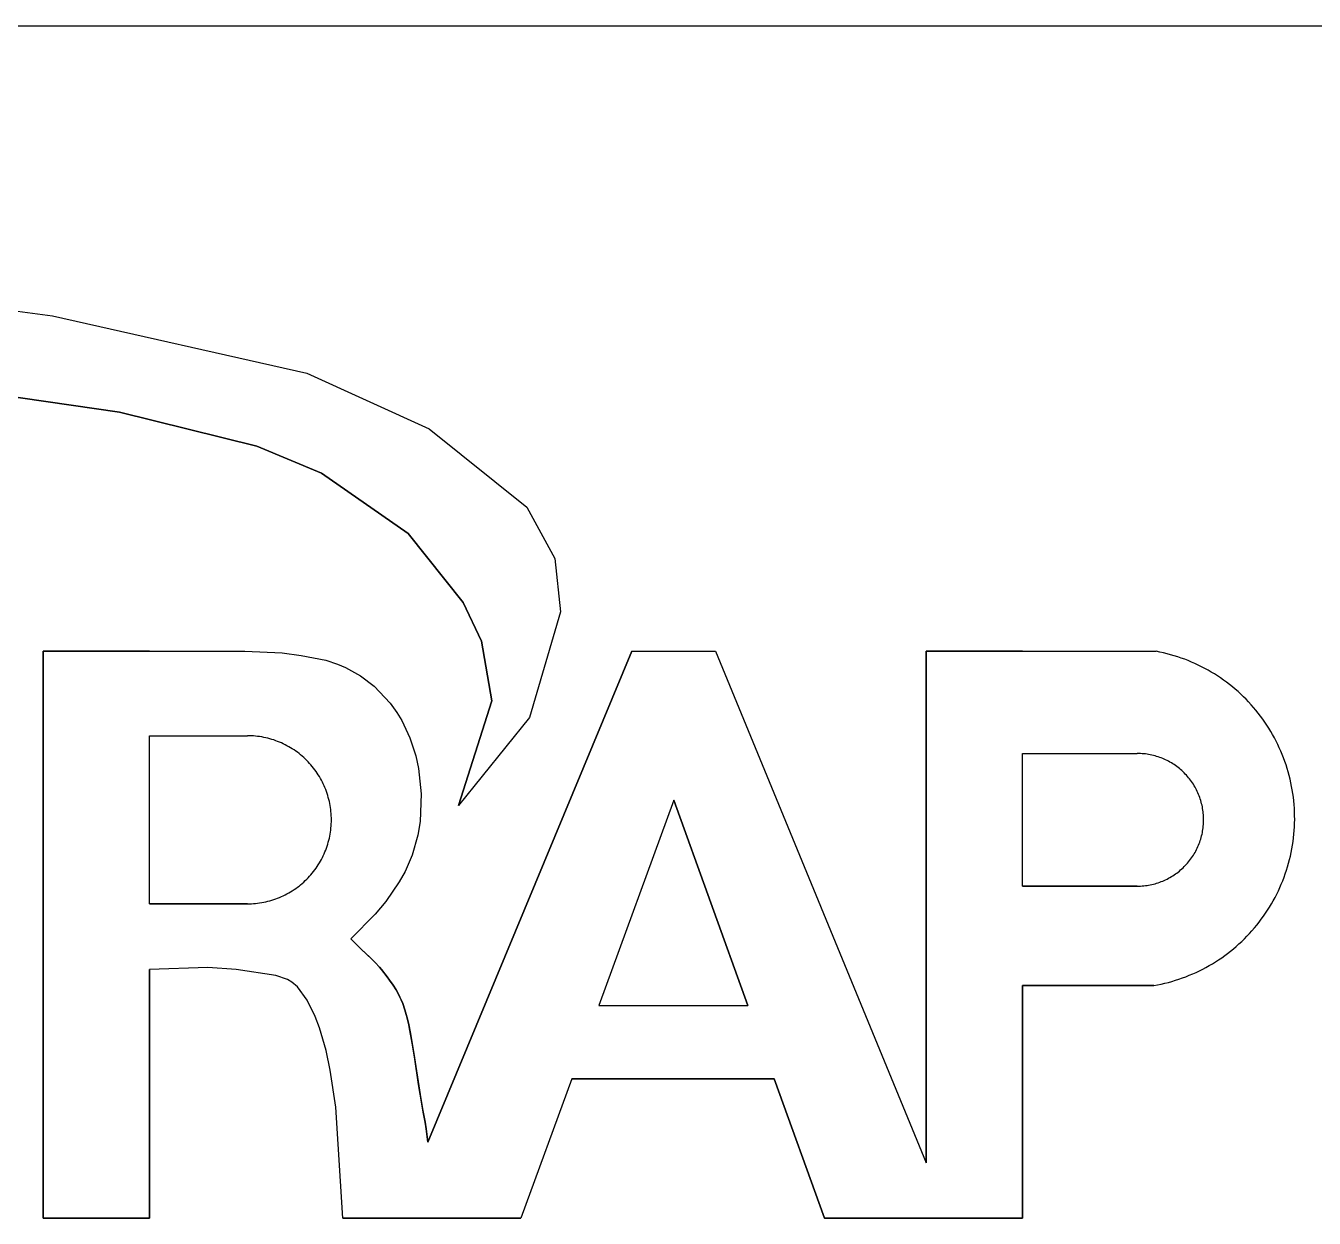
# Model space of a CAD drawing. Extents: x 0 to 22, y 0.2 to 17.
# Drawn here: x 18.129 to 19.067, y 1.042 to 1.91 of the extents above; entities that cross this region are included whole.
import ezdxf

# ---------------------------------------------------------------- set-up
doc = ezdxf.new("R2010")
doc.units = 0
doc.header["$MEASUREMENT"] = 0
doc.layers.add('BACKING', color=7, linetype='CONTINUOUS')

msp = doc.modelspace()

# ---------------------------------------------------------------- linework, layer by layer
at = {"layer": 'BACKING', "color": 7, "linetype": 'Continuous'}
for p, q in [((0.19418, 1.91035), (21.8, 1.91035)), ((18.05725, 1.71125), (18.14866, 1.69907)), ((18.05725, 1.71125), (18.14866, 1.69907)), ((18.14866, 1.69907), (18.33387, 1.65743)), ((18.14866, 1.69907), (18.33387, 1.65743)), ((18.19741, 1.62898), (17.97384, 1.66138)), ((17.97384, 1.66138), (18.19741, 1.62898)), ((18.33387, 1.65743), (18.4229, 1.61679)), ((18.33387, 1.65743), (18.4229, 1.61679)), ((18.29733, 1.60414), (18.19741, 1.62898)), ((18.19741, 1.62898), (18.29733, 1.60414)), ((18.4229, 1.61679), (18.49411, 1.55986)), ((18.4229, 1.61679), (18.49411, 1.55986)), ((18.34437, 1.58467), (18.29733, 1.60414)), ((18.29733, 1.60414), (18.34437, 1.58467)), ((18.40767, 1.54061), (18.34437, 1.58467)), ((18.34437, 1.58467), (18.40767, 1.54061)), ((18.49411, 1.55986), (18.51432, 1.52233)), ((18.49411, 1.55986), (18.51432, 1.52233)), ((18.44772, 1.49048), (18.40767, 1.54061)), ((18.40767, 1.54061), (18.44772, 1.49048)), ((18.51432, 1.52233), (18.51858, 1.48368)), ((18.51432, 1.52233), (18.51858, 1.48368)), ((18.46108, 1.46222), (18.44772, 1.49048)), ((18.44772, 1.49048), (18.46108, 1.46222)), ((18.51858, 1.48368), (18.49603, 1.40654)), ((18.51858, 1.48368), (18.49603, 1.40654)), ((18.14169, 1.04205), (18.14169, 1.45486)), ((18.14169, 1.45486), (18.21925, 1.45486)), ((18.21925, 1.45486), (18.14169, 1.45486)), ((18.14169, 1.45486), (18.14169, 1.04205)), ((18.21925, 1.45486), (18.2886, 1.45486)), ((18.21925, 1.45486), (18.2886, 1.45486)), ((18.2886, 1.45486), (18.31578, 1.4538)), ((18.2886, 1.45486), (18.31578, 1.4538)), ((18.42189, 1.09741), (18.57056, 1.45486)), ((18.57056, 1.45486), (18.42189, 1.09741)), ((18.46861, 1.41873), (18.46108, 1.46222)), ((18.46108, 1.46222), (18.46861, 1.41873)), ((18.57056, 1.45486), (18.63135, 1.45486)), ((18.57056, 1.45486), (18.63135, 1.45486)), ((18.63135, 1.45486), (18.78479, 1.0824)), ((18.63135, 1.45486), (18.78479, 1.0824)), ((18.78479, 1.0824), (18.78479, 1.45486)), ((18.78479, 1.45486), (18.85496, 1.45486)), ((18.85496, 1.45486), (18.78479, 1.45486)), ((18.78479, 1.45486), (18.78479, 1.0824)), ((18.85496, 1.45486), (18.95236, 1.45486)), ((18.85496, 1.45486), (18.95236, 1.45486)), ((18.31578, 1.4538), (18.32971, 1.45188)), ((18.31578, 1.4538), (18.32971, 1.45188)), ((18.32971, 1.45188), (18.34755, 1.44831)), ((18.32971, 1.45188), (18.34755, 1.44831)), ((18.34755, 1.44831), (18.35617, 1.44558)), ((18.34755, 1.44831), (18.35617, 1.44558)), ((18.35617, 1.44558), (18.36189, 1.44317)), ((18.35617, 1.44558), (18.36189, 1.44317)), ((18.36189, 1.44317), (18.37279, 1.43705)), ((18.36189, 1.44317), (18.37279, 1.43705)), ((18.37279, 1.43705), (18.38281, 1.42939)), ((18.37279, 1.43705), (18.38281, 1.42939)), ((18.38281, 1.42939), (18.39443, 1.41718)), ((18.38281, 1.42939), (18.39443, 1.41718)), ((18.39443, 1.41718), (18.39937, 1.41038)), ((18.39443, 1.41718), (18.39937, 1.41038)), ((18.44423, 1.34255), (18.46861, 1.41873)), ((18.46861, 1.41873), (18.44423, 1.34255)), ((18.39937, 1.41038), (18.40297, 1.40444)), ((18.39937, 1.41038), (18.40297, 1.40444)), ((18.40297, 1.40444), (18.40886, 1.39191)), ((18.40297, 1.40444), (18.40886, 1.39191)), ((18.49603, 1.40654), (18.44423, 1.34255)), ((18.49603, 1.40654), (18.44423, 1.34255)), ((18.21925, 1.39337), (18.29048, 1.39337)), ((18.21925, 1.27099), (18.21925, 1.39337)), ((18.21925, 1.39337), (18.29048, 1.39337)), ((18.21925, 1.27099), (18.21925, 1.39337)), ((18.40886, 1.39191), (18.41307, 1.37871)), ((18.40886, 1.39191), (18.41307, 1.37871)), ((18.85496, 1.28391), (18.85496, 1.38045)), ((18.85496, 1.38045), (18.93856, 1.38045)), ((18.85496, 1.38045), (18.93856, 1.38045)), ((18.85496, 1.28391), (18.85496, 1.38045)), ((18.41307, 1.37871), (18.41501, 1.36964)), ((18.41307, 1.37871), (18.41501, 1.36964)), ((18.41501, 1.36964), (18.41697, 1.35118)), ((18.41501, 1.36964), (18.41697, 1.35118)), ((18.41697, 1.35118), (18.41627, 1.33091)), ((18.41697, 1.35118), (18.41627, 1.33091)), ((18.60095, 1.34638), (18.54632, 1.19689)), ((18.60095, 1.34638), (18.54632, 1.19689)), ((18.65483, 1.19689), (18.60095, 1.34638)), ((18.60095, 1.34638), (18.60095, 1.34638)), ((18.60095, 1.34638), (18.65483, 1.19689)), ((18.41627, 1.33091), (18.41468, 1.32094)), ((18.41627, 1.33091), (18.41468, 1.32094)), ((18.41468, 1.32094), (18.41057, 1.30639)), ((18.41468, 1.32094), (18.41057, 1.30639)), ((18.41057, 1.30639), (18.40532, 1.29447)), ((18.41057, 1.30639), (18.40532, 1.29447)), ((18.40109, 1.28688), (18.39137, 1.27279)), ((18.40109, 1.28688), (18.39137, 1.27279)), ((18.40532, 1.29447), (18.40109, 1.28688)), ((18.40532, 1.29447), (18.40109, 1.28688)), ((18.93856, 1.28391), (18.85496, 1.28391)), ((18.85496, 1.28391), (18.93856, 1.28391)), ((18.29048, 1.27099), (18.21925, 1.27099)), ((18.21925, 1.27099), (18.29048, 1.27099)), ((18.39137, 1.27279), (18.38362, 1.26356)), ((18.39137, 1.27279), (18.38362, 1.26356)), ((18.38362, 1.26356), (18.36577, 1.24559)), ((18.38362, 1.26356), (18.36577, 1.24559)), ((18.36577, 1.24559), (18.37377, 1.23759)), ((18.37377, 1.23759), (18.36577, 1.24559)), ((18.37377, 1.23759), (18.37702, 1.23454)), ((18.37592, 1.23556), (18.37377, 1.23759)), ((18.38034, 1.23145), (18.37592, 1.23556)), ((18.37702, 1.23454), (18.38145, 1.2304)), ((18.38362, 1.22826), (18.38034, 1.23145)), ((18.38145, 1.2304), (18.38362, 1.22826)), ((18.26166, 1.22457), (18.21925, 1.22319)), ((18.26166, 1.22457), (18.21925, 1.22319)), ((18.21925, 1.22319), (18.21925, 1.04205)), ((18.21925, 1.04205), (18.21925, 1.22319)), ((18.28246, 1.22319), (18.26166, 1.22457)), ((18.28246, 1.22319), (18.26166, 1.22457)), ((18.31121, 1.21884), (18.28246, 1.22319)), ((18.31121, 1.21884), (18.28246, 1.22319)), ((18.38362, 1.22826), (18.38672, 1.22492)), ((18.38672, 1.22492), (18.38362, 1.22826)), ((18.38672, 1.22492), (18.38817, 1.22319)), ((18.38817, 1.22319), (18.38672, 1.22492)), ((18.38817, 1.22319), (18.39226, 1.21792)), ((18.39226, 1.21792), (18.38817, 1.22319)), ((18.31969, 1.21593), (18.31121, 1.21884)), ((18.31969, 1.21593), (18.31121, 1.21884)), ((18.32292, 1.21403), (18.31969, 1.21593)), ((18.32292, 1.21403), (18.31969, 1.21593)), ((18.32693, 1.21047), (18.32292, 1.21403)), ((18.32693, 1.21047), (18.32292, 1.21403)), ((18.33403, 1.20085), (18.32693, 1.21047)), ((18.33403, 1.20085), (18.32693, 1.21047)), ((18.39226, 1.21792), (18.39408, 1.21545)), ((18.39408, 1.21545), (18.39226, 1.21792)), ((18.39408, 1.21545), (18.39655, 1.21187)), ((18.39655, 1.21187), (18.39408, 1.21545)), ((18.39655, 1.21187), (18.39874, 1.20836)), ((18.39874, 1.20836), (18.39655, 1.21187)), ((18.95063, 1.21149), (18.85496, 1.21149)), ((18.85496, 1.21149), (18.85496, 1.04205)), ((18.85496, 1.21149), (18.95063, 1.21149)), ((18.85496, 1.04205), (18.85496, 1.21149)), ((18.39874, 1.20836), (18.39974, 1.2066)), ((18.39974, 1.2066), (18.39874, 1.20836)), ((18.39974, 1.2066), (18.40157, 1.20302)), ((18.40157, 1.20302), (18.39974, 1.2066)), ((18.40157, 1.20302), (18.40241, 1.20117)), ((18.40241, 1.20117), (18.40157, 1.20302)), ((18.40241, 1.20117), (18.40359, 1.19831)), ((18.40359, 1.19831), (18.40241, 1.20117)), ((18.33988, 1.18903), (18.33403, 1.20085)), ((18.33988, 1.18903), (18.33403, 1.20085)), ((18.40359, 1.19831), (18.40519, 1.1937)), ((18.40519, 1.1937), (18.40359, 1.19831)), ((18.40519, 1.1937), (18.40617, 1.19037)), ((18.40617, 1.19037), (18.40519, 1.1937)), ((18.54632, 1.19689), (18.65483, 1.19689)), ((18.54632, 1.19689), (18.65483, 1.19689)), ((18.34309, 1.1806), (18.33988, 1.18903)), ((18.34309, 1.1806), (18.33988, 1.18903)), ((18.40617, 1.19037), (18.4068, 1.18801)), ((18.4068, 1.18801), (18.40617, 1.19037)), ((18.4068, 1.18801), (18.40799, 1.18291)), ((18.40799, 1.18291), (18.4068, 1.18801)), ((18.40799, 1.18291), (18.40929, 1.17649)), ((18.40886, 1.1787), (18.40799, 1.18291)), ((18.34782, 1.16423), (18.34309, 1.1806)), ((18.34782, 1.16423), (18.34309, 1.1806)), ((18.41053, 1.16951), (18.40886, 1.1787)), ((18.40929, 1.17649), (18.41012, 1.17189)), ((18.35086, 1.14993), (18.34782, 1.16423)), ((18.35086, 1.14993), (18.34782, 1.16423)), ((18.41012, 1.17189), (18.41174, 1.16212)), ((18.41213, 1.1596), (18.41053, 1.16951)), ((18.41174, 1.16212), (18.41631, 1.13209)), ((18.41519, 1.13933), (18.41213, 1.1596)), ((18.3548, 1.12289), (18.35086, 1.14993)), ((18.3548, 1.12289), (18.35086, 1.14993)), ((18.41744, 1.12532), (18.41519, 1.13933)), ((18.52681, 1.14351), (18.48973, 1.04205)), ((18.52681, 1.14351), (18.48973, 1.04205)), ((18.67407, 1.14351), (18.52681, 1.14351)), ((18.52681, 1.14351), (18.67407, 1.14351)), ((18.71064, 1.04205), (18.67407, 1.14351)), ((18.67407, 1.14351), (18.71064, 1.04205)), ((18.41631, 1.13209), (18.41781, 1.1232)), ((18.36001, 1.04205), (18.3548, 1.12289)), ((18.36001, 1.04205), (18.3548, 1.12289)), ((18.41857, 1.1192), (18.41744, 1.12532)), ((18.41781, 1.1232), (18.41857, 1.1192)), ((18.41857, 1.1192), (18.41988, 1.11195)), ((18.41988, 1.11195), (18.41857, 1.1192)), ((18.41988, 1.11195), (18.42064, 1.10711)), ((18.42064, 1.10711), (18.41988, 1.11195)), ((18.42064, 1.10711), (18.42189, 1.09741)), ((18.42189, 1.09741), (18.42064, 1.10711)), ((18.21925, 1.04205), (18.14169, 1.04205)), ((18.14169, 1.04205), (18.21925, 1.04205)), ((18.14169, 1.04205), (18.21925, 1.04205)), ((18.48973, 1.04205), (18.36001, 1.04205)), ((18.36001, 1.04205), (18.48973, 1.04205)), ((18.85496, 1.04205), (18.71064, 1.04205)), ((18.71064, 1.04205), (18.85496, 1.04205))]:
    msp.add_line(p, q, dxfattribs=at)
for points in [[(18.95064, 1.21149, 0), (18.95326, 1.21198, 0), (18.95593, 1.21253, 0), (18.95851, 1.21313, 0), (18.96114, 1.21379, 0), (18.96373, 1.21451, 0), (18.96631, 1.21528, 0), (18.96886, 1.21612, 0), (18.97141, 1.217, 0), (18.97393, 1.21794, 0), (18.9764, 1.21893, 0), (18.97888, 1.21998, 0), (18.98135, 1.22108, 0), (18.98379, 1.22224, 0), (18.98619, 1.22344, 0), (18.98855, 1.2247, 0), (18.99091, 1.22602, 0), (18.9932, 1.22738, 0), (18.99549, 1.22879, 0), (18.99778, 1.23025, 0), (18.99999, 1.23176, 0), (19.00216, 1.23332, 0), (19.00434, 1.23492, 0), (19.00648, 1.23657, 0), (19.00854, 1.23827, 0), (19.0106, 1.24001, 0), (19.01259, 1.2418, 0), (19.01458, 1.24363, 0), (19.01649, 1.2455, 0), (19.0184, 1.24741, 0), (19.02024, 1.24937, 0), (19.02204, 1.25136, 0), (19.0238, 1.25339, 0), (19.02553, 1.25546, 0), (19.02718, 1.25757, 0), (19.02883, 1.25971, 0), (19.0304, 1.26189, 0), (19.0319, 1.2641, 0), (19.0334, 1.26635, 0), (19.03483, 1.26862, 0), (19.03621, 1.27093, 0), (19.03753, 1.27327, 0), (19.03884, 1.27563, 0), (19.04004, 1.27802, 0), (19.04124, 1.28044, 0), (19.04236, 1.28288, 0), (19.04341, 1.28535, 0), (19.04443, 1.28784, 0), (19.0454, 1.29035, 0), (19.0463, 1.29288, 0), (19.04716, 1.29543, 0), (19.04795, 1.298, 0), (19.0487, 1.30058, 0), (19.04938, 1.30318, 0), (19.05001, 1.3058, 0), (19.05058, 1.30843, 0), (19.0511, 1.31107, 0), (19.05155, 1.31372, 0), (19.05193, 1.31638, 0), (19.05226, 1.31904, 0), (19.05256, 1.32172, 0), (19.05279, 1.3244, 0), (19.05294, 1.32708, 0), (19.05305, 1.32977, 0), (19.05313, 1.33246, 0), (19.05309, 1.33514, 0), (19.05301, 1.33783, 0), (19.0529, 1.34052, 0), (19.05271, 1.3432, 0), (19.05249, 1.34588, 0), (19.05219, 1.34855, 0), (19.05181, 1.35121, 0), (19.0514, 1.35387, 0), (19.05091, 1.35652, 0), (19.05039, 1.35915, 0), (19.04979, 1.36178, 0), (19.04915, 1.36438, 0), (19.04844, 1.36698, 0), (19.04769, 1.36956, 0), (19.04686, 1.37212, 0), (19.046, 1.37467, 0), (19.04506, 1.37719, 0), (19.04409, 1.37969, 0), (19.04304, 1.38217, 0), (19.04195, 1.38463, 0), (19.04083, 1.38707, 0), (19.03963, 1.38947, 0), (19.03839, 1.39186, 0), (19.03708, 1.39421, 0), (19.03573, 1.39654, 0), (19.03434, 1.39883, 0), (19.03288, 1.4011, 0), (19.03138, 1.40333, 0), (19.02984, 1.40553, 0), (19.02826, 1.4077, 0), (19.02661, 1.40983, 0), (19.02493, 1.41192, 0), (19.0232, 1.41398, 0), (19.0214, 1.416, 0), (19.0196, 1.41798, 0), (19.01773, 1.41992, 0), (19.01585, 1.42182, 0), (19.0139, 1.42368, 0), (19.01191, 1.42549, 0), (19.00989, 1.42726, 0), (19.00783, 1.42899, 0), (19.00573, 1.43067, 0), (19.00359, 1.43231, 0), (19.00141, 1.43389, 0), (18.9992, 1.43543, 0), (18.99699, 1.43693, 0), (18.9947, 1.43837, 0), (18.99241, 1.43977, 0), (18.99009, 1.44111, 0), (18.98773, 1.4424, 0), (18.98533, 1.44364, 0), (18.98293, 1.44483, 0), (18.98049, 1.44597, 0), (18.97801, 1.44705, 0), (18.97554, 1.44808, 0), (18.97303, 1.44906, 0), (18.97051, 1.44998, 0), (18.96796, 1.45084, 0), (18.96541, 1.45165, 0), (18.96283, 1.45241, 0), (18.96024, 1.4531, 0), (18.95761, 1.45375, 0), (18.95499, 1.45433, 0), (18.95236, 1.45486, 0)], [(18.95064, 1.21149, 0), (18.95326, 1.21198, 0), (18.95593, 1.21253, 0), (18.95851, 1.21313, 0), (18.96114, 1.21379, 0), (18.96373, 1.21451, 0), (18.96631, 1.21529, 0), (18.96886, 1.21612, 0), (18.97141, 1.217, 0), (18.97393, 1.21794, 0), (18.9764, 1.21893, 0), (18.97888, 1.21998, 0), (18.98135, 1.22108, 0), (18.98379, 1.22224, 0), (18.98619, 1.22344, 0), (18.98855, 1.2247, 0), (18.99091, 1.22602, 0), (18.9932, 1.22738, 0), (18.99549, 1.22879, 0), (18.99778, 1.23025, 0), (18.99999, 1.23176, 0), (19.00216, 1.23332, 0), (19.00434, 1.23492, 0), (19.00648, 1.23657, 0), (19.00854, 1.23827, 0), (19.0106, 1.24001, 0), (19.01259, 1.2418, 0), (19.01458, 1.24363, 0), (19.01649, 1.2455, 0), (19.0184, 1.24741, 0), (19.02024, 1.24937, 0), (19.02204, 1.25136, 0), (19.0238, 1.25339, 0), (19.02553, 1.25546, 0), (19.02718, 1.25757, 0), (19.02883, 1.25971, 0), (19.0304, 1.26189, 0), (19.0319, 1.2641, 0), (19.0334, 1.26635, 0), (19.03483, 1.26862, 0), (19.03621, 1.27093, 0), (19.03753, 1.27327, 0), (19.03884, 1.27563, 0), (19.04004, 1.27802, 0), (19.04124, 1.28044, 0), (19.04236, 1.28288, 0), (19.04341, 1.28535, 0), (19.04443, 1.28784, 0), (19.0454, 1.29035, 0), (19.0463, 1.29288, 0), (19.04716, 1.29543, 0), (19.04795, 1.298, 0), (19.0487, 1.30058, 0), (19.04938, 1.30318, 0), (19.05001, 1.3058, 0), (19.05058, 1.30843, 0), (19.0511, 1.31107, 0), (19.05155, 1.31372, 0), (19.05193, 1.31638, 0), (19.05226, 1.31904, 0), (19.05256, 1.32172, 0), (19.05279, 1.3244, 0), (19.05294, 1.32708, 0), (19.05305, 1.32977, 0), (19.05313, 1.33246, 0), (19.05309, 1.33514, 0), (19.05301, 1.33783, 0), (19.0529, 1.34052, 0), (19.05271, 1.3432, 0), (19.05249, 1.34588, 0), (19.05219, 1.34855, 0), (19.05181, 1.35121, 0), (19.0514, 1.35387, 0), (19.05091, 1.35652, 0), (19.05039, 1.35915, 0), (19.04979, 1.36178, 0), (19.04915, 1.36439, 0), (19.04844, 1.36698, 0), (19.04769, 1.36956, 0), (19.04686, 1.37212, 0), (19.046, 1.37467, 0), (19.04506, 1.37719, 0), (19.04409, 1.37969, 0), (19.04304, 1.38217, 0), (19.04195, 1.38463, 0), (19.04083, 1.38707, 0), (19.03963, 1.38947, 0), (19.03839, 1.39186, 0), (19.03708, 1.39421, 0), (19.03573, 1.39654, 0), (19.03434, 1.39883, 0), (19.03288, 1.4011, 0), (19.03138, 1.40333, 0), (19.02984, 1.40553, 0), (19.02826, 1.4077, 0), (19.02661, 1.40983, 0), (19.02493, 1.41192, 0), (19.0232, 1.41398, 0), (19.0214, 1.416, 0), (19.0196, 1.41798, 0), (19.01773, 1.41992, 0), (19.01585, 1.42182, 0), (19.0139, 1.42368, 0), (19.01191, 1.42549, 0), (19.00989, 1.42726, 0), (19.00783, 1.42899, 0), (19.00573, 1.43067, 0), (19.00359, 1.43231, 0), (19.00141, 1.43389, 0), (18.9992, 1.43543, 0), (18.99699, 1.43693, 0), (18.9947, 1.43837, 0), (18.99241, 1.43977, 0), (18.99009, 1.44111, 0), (18.98773, 1.4424, 0), (18.98533, 1.44364, 0), (18.98293, 1.44483, 0), (18.98049, 1.44597, 0), (18.97801, 1.44705, 0), (18.97554, 1.44808, 0), (18.97303, 1.44906, 0), (18.97051, 1.44998, 0), (18.96796, 1.45084, 0), (18.96541, 1.45165, 0), (18.96283, 1.45241, 0), (18.96024, 1.4531, 0), (18.95761, 1.45375, 0), (18.95499, 1.45433, 0), (18.95236, 1.45486, 0)], [(18.29049, 1.27099, 0), (18.29199, 1.27101, 0), (18.29349, 1.27107, 0), (18.29499, 1.27116, 0), (18.29649, 1.27129, 0), (18.29799, 1.27145, 0), (18.29945, 1.27166, 0), (18.30095, 1.27189, 0), (18.30241, 1.27217, 0), (18.30388, 1.27248, 0), (18.30534, 1.27283, 0), (18.3068, 1.27321, 0), (18.30823, 1.27363, 0), (18.30969, 1.27408, 0), (18.31111, 1.27457, 0), (18.3125, 1.27509, 0), (18.31389, 1.27565, 0), (18.31528, 1.27624, 0), (18.31663, 1.27687, 0), (18.31798, 1.27753, 0), (18.31933, 1.27822, 0), (18.32064, 1.27894, 0), (18.32195, 1.2797, 0), (18.32323, 1.28048, 0), (18.32446, 1.28131, 0), (18.3257, 1.28215, 0), (18.32694, 1.28303, 0), (18.32814, 1.28394, 0), (18.3293, 1.28488, 0), (18.33046, 1.28585, 0), (18.33159, 1.28684, 0), (18.33268, 1.28786, 0), (18.33376, 1.28891, 0), (18.33481, 1.28999, 0), (18.33583, 1.29109, 0), (18.3368, 1.29221, 0), (18.33778, 1.29336, 0), (18.33871, 1.29454, 0), (18.33961, 1.29573, 0), (18.34051, 1.29695, 0), (18.34138, 1.29819, 0), (18.34216, 1.29944, 0), (18.34295, 1.30072, 0), (18.34374, 1.30202, 0), (18.34445, 1.30334, 0), (18.34513, 1.30467, 0), (18.3458, 1.30602, 0), (18.34644, 1.30738, 0), (18.347, 1.30877, 0), (18.34756, 1.31016, 0), (18.34809, 1.31157, 0), (18.34858, 1.31299, 0), (18.34903, 1.31442, 0), (18.34944, 1.31586, 0), (18.34985, 1.31731, 0), (18.35019, 1.31878, 0), (18.35049, 1.32024, 0), (18.35075, 1.32172, 0), (18.35101, 1.3232, 0), (18.3512, 1.32469, 0), (18.35139, 1.32618, 0), (18.3515, 1.32768, 0), (18.35161, 1.32918, 0), (18.35165, 1.33068, 0), (18.35165, 1.33218, 0), (18.35165, 1.33368, 0), (18.35161, 1.33518, 0), (18.3515, 1.33668, 0), (18.35139, 1.33818, 0), (18.3512, 1.33967, 0), (18.35101, 1.34116, 0), (18.35075, 1.34264, 0), (18.35049, 1.34412, 0), (18.35019, 1.34559, 0), (18.34985, 1.34705, 0), (18.34944, 1.3485, 0), (18.34903, 1.34994, 0), (18.34858, 1.35137, 0), (18.34809, 1.3528, 0), (18.34756, 1.3542, 0), (18.347, 1.3556, 0), (18.34644, 1.35698, 0), (18.3458, 1.35834, 0), (18.34513, 1.35969, 0), (18.34445, 1.36102, 0), (18.34374, 1.36234, 0), (18.34295, 1.36364, 0), (18.34216, 1.36492, 0), (18.34138, 1.36618, 0), (18.34051, 1.36741, 0), (18.33961, 1.36863, 0), (18.33871, 1.36982, 0), (18.33778, 1.371, 0), (18.3368, 1.37215, 0), (18.33583, 1.37327, 0), (18.33481, 1.37437, 0), (18.33376, 1.37545, 0), (18.33268, 1.3765, 0), (18.33159, 1.37752, 0), (18.33046, 1.37851, 0), (18.3293, 1.37948, 0), (18.32814, 1.38042, 0), (18.32694, 1.38133, 0), (18.3257, 1.38221, 0), (18.32446, 1.38305, 0), (18.32323, 1.38388, 0), (18.32195, 1.38466, 0), (18.32064, 1.38542, 0), (18.31933, 1.38614, 0), (18.31798, 1.38683, 0), (18.31663, 1.38749, 0), (18.31528, 1.38812, 0), (18.31389, 1.38871, 0), (18.3125, 1.38927, 0), (18.31111, 1.38979, 0), (18.30969, 1.39028, 0), (18.30823, 1.39073, 0), (18.3068, 1.39115, 0), (18.30534, 1.39153, 0), (18.30388, 1.39188, 0), (18.30241, 1.39219, 0), (18.30095, 1.39247, 0), (18.29945, 1.39271, 0), (18.29799, 1.39291, 0), (18.29649, 1.39307, 0), (18.29499, 1.3932, 0), (18.29349, 1.3933, 0), (18.29199, 1.39335, 0), (18.29049, 1.39337, 0)], [(18.29049, 1.27099, 0), (18.29199, 1.27101, 0), (18.29349, 1.27107, 0), (18.29499, 1.27116, 0), (18.29649, 1.27129, 0), (18.29799, 1.27145, 0), (18.29945, 1.27166, 0), (18.30095, 1.27189, 0), (18.30241, 1.27217, 0), (18.30388, 1.27248, 0), (18.30534, 1.27283, 0), (18.3068, 1.27321, 0), (18.30823, 1.27363, 0), (18.30969, 1.27408, 0), (18.31111, 1.27457, 0), (18.3125, 1.27509, 0), (18.31389, 1.27565, 0), (18.31528, 1.27624, 0), (18.31663, 1.27687, 0), (18.31798, 1.27753, 0), (18.31933, 1.27822, 0), (18.32064, 1.27894, 0), (18.32195, 1.2797, 0), (18.32323, 1.28048, 0), (18.32446, 1.28131, 0), (18.3257, 1.28215, 0), (18.32694, 1.28303, 0), (18.32814, 1.28394, 0), (18.3293, 1.28488, 0), (18.33046, 1.28585, 0), (18.33159, 1.28684, 0), (18.33268, 1.28786, 0), (18.33376, 1.28891, 0), (18.33481, 1.28999, 0), (18.33583, 1.29109, 0), (18.3368, 1.29221, 0), (18.33778, 1.29336, 0), (18.33871, 1.29454, 0), (18.33961, 1.29573, 0), (18.34051, 1.29695, 0), (18.34138, 1.29819, 0), (18.34216, 1.29944, 0), (18.34295, 1.30072, 0), (18.34374, 1.30202, 0), (18.34445, 1.30334, 0), (18.34513, 1.30467, 0), (18.3458, 1.30602, 0), (18.34644, 1.30738, 0), (18.347, 1.30876, 0), (18.34756, 1.31016, 0), (18.34809, 1.31157, 0), (18.34858, 1.31299, 0), (18.34903, 1.31442, 0), (18.34944, 1.31586, 0), (18.34985, 1.31731, 0), (18.35019, 1.31878, 0), (18.35049, 1.32024, 0), (18.35075, 1.32172, 0), (18.35101, 1.3232, 0), (18.3512, 1.32469, 0), (18.35139, 1.32618, 0), (18.3515, 1.32768, 0), (18.35161, 1.32918, 0), (18.35165, 1.33068, 0), (18.35169, 1.33218, 0), (18.35165, 1.33368, 0), (18.35161, 1.33518, 0), (18.3515, 1.33668, 0), (18.35139, 1.33818, 0), (18.3512, 1.33967, 0), (18.35101, 1.34116, 0), (18.35075, 1.34264, 0), (18.35049, 1.34412, 0), (18.35019, 1.34559, 0), (18.34985, 1.34705, 0), (18.34944, 1.3485, 0), (18.34903, 1.34994, 0), (18.34858, 1.35137, 0), (18.34809, 1.3528, 0), (18.34756, 1.3542, 0), (18.347, 1.3556, 0), (18.34644, 1.35698, 0), (18.3458, 1.35834, 0), (18.34513, 1.35969, 0), (18.34445, 1.36102, 0), (18.34374, 1.36234, 0), (18.34295, 1.36364, 0), (18.34216, 1.36492, 0), (18.34138, 1.36618, 0), (18.34051, 1.36741, 0), (18.33961, 1.36863, 0), (18.33871, 1.36982, 0), (18.33778, 1.371, 0), (18.3368, 1.37215, 0), (18.33583, 1.37327, 0), (18.33481, 1.37437, 0), (18.33376, 1.37545, 0), (18.33268, 1.3765, 0), (18.33159, 1.37752, 0), (18.33046, 1.37851, 0), (18.3293, 1.37948, 0), (18.32814, 1.38042, 0), (18.32694, 1.38133, 0), (18.3257, 1.38221, 0), (18.32446, 1.38305, 0), (18.32323, 1.38388, 0), (18.32195, 1.38466, 0), (18.32064, 1.38542, 0), (18.31933, 1.38614, 0), (18.31798, 1.38683, 0), (18.31663, 1.38749, 0), (18.31528, 1.38812, 0), (18.31389, 1.38871, 0), (18.3125, 1.38927, 0), (18.31111, 1.38979, 0), (18.30969, 1.39028, 0), (18.30823, 1.39073, 0), (18.3068, 1.39115, 0), (18.30534, 1.39153, 0), (18.30388, 1.39188, 0), (18.30241, 1.39219, 0), (18.30095, 1.39247, 0), (18.29945, 1.39271, 0), (18.29799, 1.39291, 0), (18.29649, 1.39307, 0), (18.29499, 1.3932, 0), (18.29349, 1.3933, 0), (18.29199, 1.39335, 0), (18.29049, 1.39337, 0)], [(18.93856, 1.2839, 0), (18.93976, 1.28392, 0), (18.94093, 1.28396, 0), (18.94213, 1.28404, 0), (18.94329, 1.28414, 0), (18.94449, 1.28427, 0), (18.94565, 1.28443, 0), (18.94681, 1.28462, 0), (18.94798, 1.28483, 0), (18.94914, 1.28508, 0), (18.9503, 1.28535, 0), (18.95143, 1.28566, 0), (18.95259, 1.28599, 0), (18.95371, 1.28634, 0), (18.95484, 1.28673, 0), (18.95593, 1.28714, 0), (18.95705, 1.28758, 0), (18.95814, 1.28805, 0), (18.95919, 1.28854, 0), (18.96028, 1.28906, 0), (18.96133, 1.2896, 0), (18.96234, 1.29018, 0), (18.96339, 1.29077, 0), (18.9644, 1.29139, 0), (18.96538, 1.29204, 0), (18.96635, 1.29271, 0), (18.96733, 1.29341, 0), (18.96826, 1.29412, 0), (18.9692, 1.29486, 0), (18.9701, 1.29563, 0), (18.97096, 1.29641, 0), (18.97186, 1.29722, 0), (18.97269, 1.29805, 0), (18.97351, 1.29889, 0), (18.97434, 1.29976, 0), (18.97513, 1.30065, 0), (18.97588, 1.30156, 0), (18.97663, 1.30248, 0), (18.97734, 1.30342, 0), (18.97801, 1.30438, 0), (18.97869, 1.30536, 0), (18.97936, 1.30635, 0), (18.97996, 1.30736, 0), (18.98056, 1.30838, 0), (18.98113, 1.30942, 0), (18.98169, 1.31047, 0), (18.98221, 1.31154, 0), (18.9827, 1.31262, 0), (18.98315, 1.31371, 0), (18.9836, 1.3148, 0), (18.98401, 1.31592, 0), (18.98439, 1.31704, 0), (18.98476, 1.31816, 0), (18.9851, 1.3193, 0), (18.9854, 1.32045, 0), (18.98566, 1.3216, 0), (18.98593, 1.32276, 0), (18.98611, 1.32393, 0), (18.9863, 1.32509, 0), (18.98649, 1.32627, 0), (18.9866, 1.32745, 0), (18.98671, 1.32863, 0), (18.98679, 1.32981, 0), (18.98683, 1.33099, 0), (18.98683, 1.33218, 0), (18.98683, 1.33336, 0), (18.98679, 1.33455, 0), (18.98671, 1.33573, 0), (18.9866, 1.33691, 0), (18.98649, 1.33809, 0), (18.9863, 1.33926, 0), (18.98611, 1.34043, 0), (18.98593, 1.3416, 0), (18.98566, 1.34276, 0), (18.9854, 1.34391, 0), (18.9851, 1.34506, 0), (18.98476, 1.34619, 0), (18.98439, 1.34732, 0), (18.98401, 1.34844, 0), (18.9836, 1.34955, 0), (18.98315, 1.35065, 0), (18.9827, 1.35174, 0), (18.98221, 1.35282, 0), (18.98169, 1.35388, 0), (18.98113, 1.35494, 0), (18.98056, 1.35597, 0), (18.97996, 1.357, 0), (18.97936, 1.358, 0), (18.97869, 1.359, 0), (18.97801, 1.35998, 0), (18.97734, 1.36094, 0), (18.97663, 1.36188, 0), (18.97588, 1.3628, 0), (18.97513, 1.36371, 0), (18.97434, 1.3646, 0), (18.97351, 1.36547, 0), (18.97269, 1.36631, 0), (18.97186, 1.36714, 0), (18.97096, 1.36795, 0), (18.9701, 1.36873, 0), (18.9692, 1.36949, 0), (18.96826, 1.37024, 0), (18.96733, 1.37095, 0), (18.96635, 1.37165, 0), (18.96538, 1.37232, 0), (18.9644, 1.37296, 0), (18.96339, 1.37359, 0), (18.96234, 1.37418, 0), (18.96133, 1.37475, 0), (18.96028, 1.3753, 0), (18.95919, 1.37582, 0), (18.95814, 1.37631, 0), (18.95705, 1.37678, 0), (18.95593, 1.37722, 0), (18.95484, 1.37763, 0), (18.95371, 1.37802, 0), (18.95259, 1.37837, 0), (18.95143, 1.3787, 0), (18.9503, 1.37901, 0), (18.94914, 1.37928, 0), (18.94798, 1.37953, 0), (18.94681, 1.37974, 0), (18.94565, 1.37993, 0), (18.94449, 1.38009, 0), (18.94329, 1.38022, 0), (18.94213, 1.38032, 0), (18.94093, 1.3804, 0), (18.93976, 1.38044, 0), (18.93856, 1.38045, 0)], [(18.93856, 1.2839, 0), (18.93976, 1.28392, 0), (18.94093, 1.28396, 0), (18.94213, 1.28404, 0), (18.94329, 1.28414, 0), (18.94449, 1.28427, 0), (18.94565, 1.28443, 0), (18.94681, 1.28462, 0), (18.94798, 1.28483, 0), (18.94914, 1.28508, 0), (18.9503, 1.28535, 0), (18.95143, 1.28565, 0), (18.95259, 1.28598, 0), (18.95371, 1.28634, 0), (18.95484, 1.28673, 0), (18.95593, 1.28714, 0), (18.95705, 1.28758, 0), (18.95814, 1.28805, 0), (18.95919, 1.28854, 0), (18.96028, 1.28906, 0), (18.96133, 1.2896, 0), (18.96234, 1.29018, 0), (18.96339, 1.29077, 0), (18.9644, 1.29139, 0), (18.96538, 1.29204, 0), (18.96635, 1.29271, 0), (18.96733, 1.2934, 0), (18.96826, 1.29412, 0), (18.9692, 1.29486, 0), (18.9701, 1.29563, 0), (18.97096, 1.29641, 0), (18.97186, 1.29722, 0), (18.97269, 1.29805, 0), (18.97351, 1.29889, 0), (18.97434, 1.29976, 0), (18.97513, 1.30065, 0), (18.97588, 1.30156, 0), (18.97663, 1.30248, 0), (18.97734, 1.30342, 0), (18.97801, 1.30438, 0), (18.97869, 1.30536, 0), (18.97936, 1.30635, 0), (18.97996, 1.30736, 0), (18.98056, 1.30838, 0), (18.98113, 1.30942, 0), (18.98169, 1.31047, 0), (18.98221, 1.31154, 0), (18.9827, 1.31262, 0), (18.98315, 1.31371, 0), (18.9836, 1.3148, 0), (18.98401, 1.31591, 0), (18.98439, 1.31704, 0), (18.98476, 1.31816, 0), (18.9851, 1.3193, 0), (18.9854, 1.32045, 0), (18.98566, 1.3216, 0), (18.98593, 1.32276, 0), (18.98611, 1.32392, 0), (18.9863, 1.32509, 0), (18.98649, 1.32627, 0), (18.9866, 1.32745, 0), (18.98671, 1.32863, 0), (18.98679, 1.32981, 0), (18.98683, 1.33099, 0), (18.98683, 1.33218, 0), (18.98683, 1.33336, 0), (18.98679, 1.33455, 0), (18.98671, 1.33573, 0), (18.9866, 1.33691, 0), (18.98649, 1.33809, 0), (18.9863, 1.33926, 0), (18.98611, 1.34043, 0), (18.98593, 1.3416, 0), (18.98566, 1.34276, 0), (18.9854, 1.34391, 0), (18.9851, 1.34506, 0), (18.98476, 1.34619, 0), (18.98439, 1.34732, 0), (18.98401, 1.34844, 0), (18.9836, 1.34955, 0), (18.98315, 1.35065, 0), (18.9827, 1.35174, 0), (18.98221, 1.35282, 0), (18.98169, 1.35388, 0), (18.98113, 1.35494, 0), (18.98056, 1.35597, 0), (18.97996, 1.357, 0), (18.97936, 1.358, 0), (18.97869, 1.359, 0), (18.97801, 1.35998, 0), (18.97734, 1.36094, 0), (18.97663, 1.36188, 0), (18.97588, 1.3628, 0), (18.97513, 1.36371, 0), (18.97434, 1.3646, 0), (18.97351, 1.36547, 0), (18.97269, 1.36631, 0), (18.97186, 1.36714, 0), (18.97096, 1.36795, 0), (18.9701, 1.36873, 0), (18.9692, 1.36949, 0), (18.96826, 1.37024, 0), (18.96733, 1.37095, 0), (18.96635, 1.37165, 0), (18.96538, 1.37232, 0), (18.9644, 1.37296, 0), (18.96339, 1.37359, 0), (18.96234, 1.37418, 0), (18.96133, 1.37475, 0), (18.96028, 1.3753, 0), (18.95919, 1.37582, 0), (18.95814, 1.37631, 0), (18.95705, 1.37678, 0), (18.95593, 1.37722, 0), (18.95484, 1.37763, 0), (18.95371, 1.37802, 0), (18.95259, 1.37837, 0), (18.95143, 1.3787, 0), (18.9503, 1.37901, 0), (18.94914, 1.37928, 0), (18.94798, 1.37953, 0), (18.94681, 1.37974, 0), (18.94565, 1.37993, 0), (18.94449, 1.38009, 0), (18.94329, 1.38022, 0), (18.94213, 1.38032, 0), (18.94093, 1.3804, 0), (18.93976, 1.38044, 0), (18.93856, 1.38045, 0)]]:
    msp.add_polyline3d(points, dxfattribs=at)

doc.saveas('drawing.dxf')
